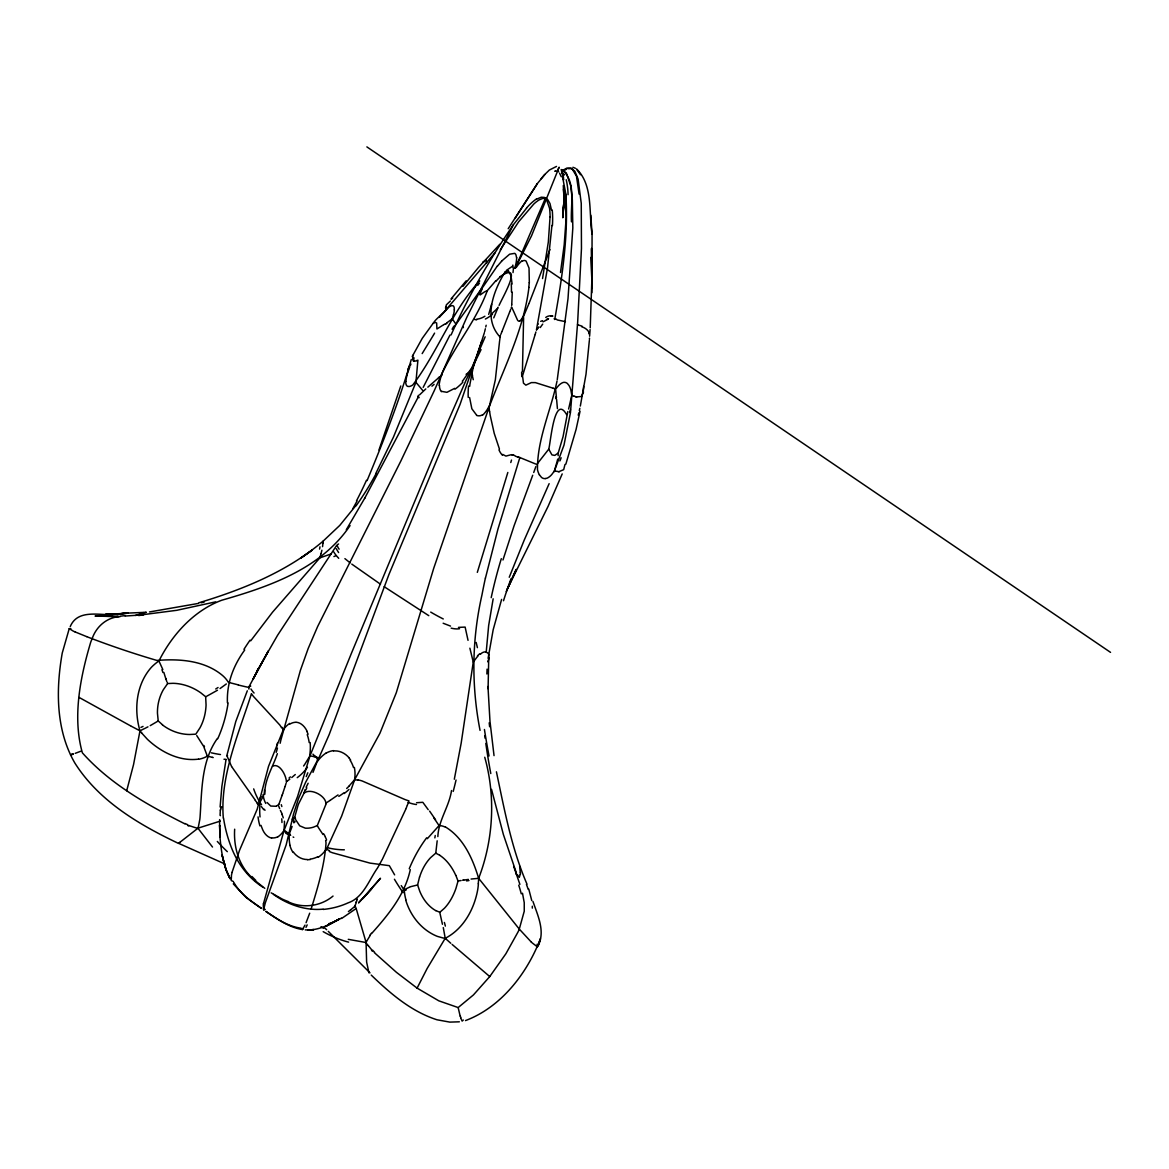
<?xml version="1.0" encoding="UTF-8"?>
<svg xmlns="http://www.w3.org/2000/svg" width="1169" height="1169" viewBox="0 0 1169 1169"><rect width="100%" height="100%" fill="white"/><g stroke="black" fill="none" stroke-linecap="round" stroke-linejoin="round"><path stroke-width="1.5" d="M550.058 216.864L548.334 241.983L542.548 278.558M591.938 288.1L592.069 234.151L590.798 215.198M563.896 201.506L563.648 188.852L564.101 202.471L563.648 189.32M219.64 819.601L219.626 826.162M408.025 370.778L408.083 369.302M532.319 908.123L532.304 906.209M564.992 464.473L563.677 469.66L559.279 471.516M558.256 452.929L563.063 436.607L567.813 411.561M311.071 909.263C317.69 887.724 324.558 865.425 326.019 843.024A27.165 20.297 -42 0 0 325.64 840.569M512.256 292.118L511.788 304.086M405.731 381.415L405.833 383.461A4.983 2.893 -83.1 0 0 407.689 386.398L409.208 386.515A21.378 12.494 -84.4 0 0 412.789 384.952C437.338 352.6 451.263 312.342 478.91 281.685M562.26 170.586L566.95 168.058L570.867 168.044L574.87 171.302L578.1 179.12L581.256 203.348L581.461 248.529L577.632 322.673L570.472 412.54L563.999 445.097L554.135 471.677M304.992 925.117L302.493 929.56L302.903 928.434M419.598 877.028A57.033 43.209 79 0 1 430.587 857.651L435.774 853.151L437.177 840.803M563.838 201.653L564.218 187.683M486.888 673.987L487.078 669.136M551.943 225.427L547.501 267.979L536.425 330.009M499.631 340.544L500.42 335.415M234.662 829.201C233.537 846.561 238.505 864.885 251.408 877.115M520.22 874.28L519.299 877.32L517.078 874.397M571.48 221.862C570.311 205.51 576.565 181.531 562.245 170.09L566.322 172.851L570.735 185.871L572.328 199.826L572.825 227.94L568.002 298.709L557.262 379.647M454.273 309.843L454.288 308.338A4.457 2.221 -79.6 0 0 452.871 305.708L451.643 305.708A20.881 10.448 -79.3 0 0 448.794 307.199L440.275 316.273M486.187 652.36L488.642 625.634L493.157 598.791M486.187 652.346A3.96 2.44 -15.9 0 1 487.663 652.916L488.613 654.187A11.179 6.926 -17.8 0 1 488.803 654.845L488.087 688.702L487.97 686.524L489.986 721.39L494.034 755.627M589.6 336.204L590.097 329.585M589.497 338.104L589.424 339.39M529.323 282.723L529.031 268.096L526.123 261.111A3.463 2.996 61.4 0 0 523.99 260.497L521.798 261.228M480.05 730.391C471.312 685.604 471.808 639.589 481.935 595.079A509.363 319.955 84.5 0 1 485.398 578.071M511.759 304.495L511.686 305.504M589.351 340.486L586.005 374.226L580.335 406.038M220.108 807.005L221.876 786.342L226.012 759.66M564.159 198.745L562.727 217.697L564.13 198.701L562.903 217.463L564.043 199.11L563.283 185.535M558.183 455.662L558.081 453.134L554.807 455.384L551.943 454.902L548.758 449.159L536.513 464.751M590.213 327.831L591.806 281.408M499.572 341.173L495.349 379.779L489.358 406.432L433.714 568.295L396.291 692.735L379.925 733.27L354.718 779.562L341.655 816.094L326.253 849.848M451.526 790.536C449.144 806.683 438.507 820.302 437.849 836.58M484.74 757.249C495.831 796.6 493.406 840.175 478.647 878.328A50.442 34.427 87.4 0 1 478.253 883.72M478.413 883.749L478.165 886.336A40.988 28.436 87.2 0 1 477.624 890.164C474.117 909.146 463.728 928.186 446.397 937.699A63.199 42.376 -89.7 0 1 445.214 938.298L427.182 968.429L417.099 988.126L438.843 1000.839L458.16 1007.561L473.43 994.936L489.753 976.568L505.87 953.787L517.794 932.38A106.963 76.365 85.5 0 0 519.387 929.165M531.15 941.863A59.473 29.839 30.9 0 0 532.29 942.974L537.419 946.846L537.068 944.304M323.053 543.03L323.155 541.115C287.545 571.407 243.225 589.424 198.891 602.78M322.995 542.84L322.556 546.654M120.232 616.604C107.066 617.086 96.223 626.555 92.132 638.727A106.963 95.098 51.2 0 0 90.744 642.102C80.266 677.129 72.288 717.255 82.371 752.836C110.324 784.253 147.805 805.163 184.892 823.853M293.39 821.705L293.653 819.454M513.016 272.582L513.425 268.578M528.929 287.428C523.873 329.22 504.16 367.504 489.358 406.432M247.302 690.791L235.773 721.536L226.844 755.583L231.579 766.499M548.729 449.057C550.584 443.84 554.194 392.828 566.629 414.615M408.142 368.776L409.793 365.064M488.101 658.308L493.172 629.77L501.618 599.39M227.429 702.803C226.596 683.397 233.274 665.76 244.73 649.964M504.862 272.304C493.713 290.686 482.739 318.289 499.85 336.774M323.141 541.115L339.784 525.392L355.917 505.505M435.876 910.695A46.263 34.734 -86.2 0 1 419.744 891.216L417.611 884.962L419.525 876.984M560.506 272.465L564.203 244.73L566.147 218.15L565.679 193.206L562.786 178.068L563.326 179.661M479.845 294.033L480.006 294.88A4.691 1.403 -70.9 0 0 480.357 294.836L483.951 292.279A40.667 20.56 71.3 0 1 485.237 291.534L487.341 290.57L495.7 280.881M443.709 324.69L436.928 328.986L436.651 323.024L435.321 322.41L433.056 323.375L434.766 321.124A30.73 29.59 53.9 0 1 436.49 319.195L444.074 311.933L494.955 252.84M469.88 648.181L473.255 662.122L461.171 743.192L454.317 779.226M264.866 909.365L263.61 909.687L265.305 902.848L286.171 844.88L293.594 813.843L298.577 798.369L305.65 782.251L319.239 757.161L329.19 734.527L388.897 574.593L460.075 404.342L480.81 343.876M539.377 474.819A21.729 20.019 22.8 0 1 537.477 469.69C537.112 439.456 550.92 410.451 557.029 381.021M357.027 899.633L356.472 901.957M554.72 319.517C562.026 278.207 568.572 236.196 565.854 194.142M263.522 903.476L284.023 830.487L297.569 796.513L310.019 755.773L351.416 653.296L448.677 419.919L466.139 380.057L481.058 349.633M304.086 792.67L305.094 789.586M375.775 473.518L393.398 437.206L415.93 382.336L417.903 360.125L416.778 360.666M264.53 790.609L264.121 794.496M455.837 875.333L458.043 881.061L455.968 888.338A53.029 33.433 -87.3 0 1 444.425 908.255L439.822 912.288L435.905 910.607M583.536 391.995L581.358 396.51L576.682 396.919M264.881 794.204C264.179 780.293 272.874 767.244 277.36 753.684M526.576 208.184L513.41 224.682L466.826 317.267L434.298 390.621L400.777 461.156L317.661 626.496L308.207 648.444L300.418 670.305L280.838 740.196A30.599 1.125 -77.2 0 1 280.165 743.25M569.566 404.912L571.773 395.312L570.896 390.183A20.881 19.186 6 0 0 569.011 385.492L567.36 383.476A4.369 3.989 6.3 0 0 563.341 382.424L562.201 382.862A14.335 13.049 3.8 0 0 558.227 386.004L555.626 389.102L556.444 397.986M569.508 405.205L568.602 409.018M411.269 359.555C399.374 400.762 383.549 441.034 367.066 480.634M515.5 266.59L515.149 268.139M557.715 459.096L556.853 462.354M580.043 411.254L576.083 429.403L565.84 464.181M232.047 872.366L239.557 850.258L257.224 809.153L268.519 766.382L282.898 730.742M485.442 578.114L497.979 528.987L519.854 457.532L518.101 456.816M484.404 332.624L473.021 368.235L469.923 384.338A51.202 43.794 63.6 0 0 469.733 386.267M579.313 410.582L579.839 408.302M486.172 325.23L485.763 326.969M578.246 415.185L578.787 412.876M485.354 328.781L484.653 331.631M488.686 314.403L491.564 304.291M220.327 810.234L220.064 815.202A2.864 2.148 -36.5 0 0 220.43 815.67M250.707 640.831L272.538 612.191L319.882 557.861L320.905 554.033M453.44 314.768L452.257 318.83L446.5 323.082M217.361 738.501C201.229 761.297 201.93 790.054 200.074 816.97A69.862 58.465 59.1 0 1 199.826 819.352L198.511 826.147A42.888 34.909 63.1 0 1 197.956 828.222L179.178 842.864M406.651 375.717L409.793 366.788M493.756 317.866L498.169 307.169M325.8 804.506C327.335 796.776 310.881 787.307 304.013 793.196A5.465 5.231 -29.8 0 1 304.013 792.655M488.16 661.435L488.759 658.775A21.51 13.823 -25.9 0 0 488.92 657.577M321.051 553.536L321.358 552.396A20.969 6.137 -78.5 0 0 321.913 550.204M326.326 802.869L329.936 800.502M535.884 331.967L535.154 334.509M556.678 462.953L554.413 470.975L551.856 474.409A16.088 15.051 26.3 0 1 547.326 478.092L545.675 478.516M534.993 335.035L522.528 375.907L523.478 383.169L525.86 385.156L531.34 382.599L535.373 382.614L553.2 388.24M220.517 809.547L221.277 807.37M507.828 472.466L477.317 572.372M510.78 462.529L511.511 460.075M502.962 559.98L514.039 525.889L532.713 475.242M286.42 782.266C286.507 775.763 279.537 762.495 272.523 766.236M226.815 755.685L227.546 755.671M463.304 1020.011L462.135 1021.107L460.615 1017.717M286.098 783.288L285.075 786.489M126.705 790.741L133.558 764.555L139.988 730.815A63.141 57.383 42.2 0 1 139.476 729.076C133.953 708.502 136.525 684.537 150.786 667.996A40.857 36.575 47.7 0 1 153.256 665.482L155.009 663.934A50.457 45.167 46.8 0 1 158.926 660.996C172.077 634.709 193.981 610.481 221.789 600.223C269.63 586.517 320.905 568.806 350.072 525.582M538.427 944.859L540.414 938.736C527.073 973.499 501.121 1007.196 465.51 1020.581M413.373 354.397L422.257 338.352L432.837 323.711M356.267 902.629L354.602 906.662M285.002 786.693L282.84 793.123M325.727 804.754L317.296 825.562L313.394 827.184A24.213 22.883 61.1 0 1 305.314 828.163L299.702 825.811L295.669 819.732A19.172 19.157 0 0 1 295.509 819.264L294.968 816.181L297.949 805.704A78.791 56.901 -31.3 0 1 298.606 803.877L303.955 793.283M378.961 450.021L400.792 385.975M293.93 818.329L294.442 817.204M481.117 342.941L481.745 341.114M278.996 804.024L282.197 794.993M537.755 946.554C545.748 931.722 537.813 915.751 532.962 901.445M70.841 628.615L69.249 628.615L62.249 653.018C55.834 689.505 55.747 730.04 74.816 762.962C98.751 800.94 138.833 824.569 178.462 843.39M309.697 913.194L306.073 922.692M535.855 466.592L533.722 472.481M515.178 268.256L545.485 198.087M509.246 577.267L524.15 540.283L549.138 483.659M549.956 249.538L529.016 303.443M511.189 308.119L511.584 307.038L513.264 310.589A40.667 29.503 34.6 0 1 514.331 312.956L517.531 320.116A4.691 4.091 -25.2 0 0 518.174 320.832L518.495 321.037A1.49 1.301 -25.6 0 0 519.474 321.197L519.694 321.11M278.865 804.345L276.395 806.201M510.707 309.361L509.903 311.422M407.309 805.295L408.975 800.926A71.996 54.49 12 0 1 404.591 799.377L362.185 780.98A31.987 31.329 74.3 0 0 360.68 780.512L358.182 779.898M501.983 331.485L509.713 311.875M501.779 331.996L500.873 334.29M407.09 805.865L405.95 808.743M562.201 473.927L548.144 506.235L507.434 588.767L516.23 569.391L506.279 591.514M289.211 834.023L291.622 827.798A27.267 1.68 -65.5 0 0 292.104 826.468M405.731 809.313L382.628 858.704M410.29 869.634C404.883 894.782 388.4 914.713 371.596 933.549M251.408 693.831C238.724 733.562 219.889 776.172 223.308 818.008M410.334 365.459L410.962 364.012M528.739 304.101L523.42 316.624A28.582 26.083 -3.6 0 1 523.595 318.275L522.441 371.508M531.121 941.878L519.284 929.077L524.253 911.206L524.238 902.643L522.499 893.218M412.219 356.545C414.717 351.606 411.123 358.971 413.475 360.783M485.164 336.818L471.984 367.534L463.406 379.896A51.319 39.761 78.6 0 1 462.296 381.211M306.117 787.292L308.134 783.274M441.809 374.109C455.209 345.133 476.324 320.686 487.341 290.57M418.648 396.233L364.611 498.447M423.178 387.363L449.948 335.094M499.105 305.387C501.779 298.621 524.793 260.146 499.952 276.717M263.595 795.68L262.967 796.805M336.424 545.733L277.564 635.293L257.282 670.641L258.393 668.566L252.855 679.496L268.329 650.987L248.895 686.904L248.895 689.111M357.013 501.092L352.965 508.471M258.963 804.111L261.593 799.231A27.238 1.344 -64.9 0 1 262.484 797.638L262.777 797.112M382.409 859.127L379.925 863.672M69.249 628.615L73.121 631.026A55.82 21.393 13.4 0 0 75.137 631.976M497.541 308.353L492.149 313.409M379.706 864.081L377.719 867.617M377.499 867.997C368.717 880.52 363.311 897.66 348.114 902.848A99.672 85.059 54.5 0 1 323.141 909.424M364.991 497.76L346.287 529.762M434.59 333.121L433.567 334.875M310.019 755.773L304.919 764.088A28.494 18.572 -40.2 0 1 303.589 765.987M70.242 626.569C78.805 606.302 105.736 617.831 121.532 613.827L105.356 614.383L126.457 613.33L110.807 614.485L124.352 613.447M433.421 335.152L422.17 353.593M515.076 218.34L536.98 184.249M508.194 228.729L537.185 183.825M481.935 288.436L497.351 265.962M317.457 760.829L313.862 770.166A28.436 2.148 -67.6 0 1 312.985 772.373M474.935 287.369L476.718 284.622M500.274 249.815L518.641 221.803L533.751 204.093A54.11 42.61 65.8 0 1 538.997 199.972L542.737 198.423L545.85 198.525A5.231 4.121 66.5 0 1 547.866 199.841L549.985 203.523L551.447 209.967M455.019 325.669L481.058 289.357M515.208 268.285L531.544 235.802L559.147 167.196L557.54 170.353L558.694 171.872M538.324 327.656L538.865 326.867M538.091 327.992L537.17 329.278M473.255 662.122L476.572 657.665A20.297 16.921 -13.9 0 1 477.873 656.218M513.41 224.682C489.636 259.328 467.921 296.911 451.102 334.904M370.325 935.229L367.008 940.68A42.625 32.688 71.7 0 0 366.072 942.492L366.628 962.102L368.951 972.856M515.281 268.227L516.172 267.043M427.328 838.684L439.047 825.592A26.054 18.061 84.2 0 1 445.521 827.257M482.899 262.309L483.513 261.564M462.909 286.361L478.589 267.365L499.835 244.248M439.486 317.267L440.114 316.478M537.053 183.971L544.666 174.649M451.219 298.694L466.183 280.838M248.997 686.714L250.736 686.115M354.718 779.562L348.786 786.372M362.916 898.61L380.509 878.255L358.664 902.877M162.447 724.897A46.351 43.18 58.1 0 0 189.524 734.497L195.808 734.176L200.016 727.776A57.033 48.791 60.6 0 0 206.065 704.995L205.656 696.739L200.761 692.808A46.789 39.395 42 0 0 173.041 683.31L167.635 683.558L163.295 689.783A53.087 48.528 34.2 0 0 157.45 713.163L158.224 720.966L162.52 724.795M541.145 178.711L544.769 174.502M419.627 394.815L425.794 388.926M371.596 889.083L358.678 902.6M501.501 261.213L509.626 254.199L514.711 253.352A3.361 2.543 80.2 0 1 515.953 254.886L516.596 257.691M439.471 376.754L438.083 378.157A65.099 31.242 -78.7 0 1 437.118 379.092L427.854 387.158M544.798 174.473L549.401 170.002L556.517 166.436M471.019 370.719L470.698 371.055A22.299 15.811 76.7 0 1 469.178 372.37A42.902 30.54 75.7 0 1 468.374 372.911L466.095 374.314M506.411 270.375L512.256 266.43M369.988 972.856L328.27 931.357M264.837 909.336L264.267 909.745A2.002 0.964 -56.5 0 1 263.566 909.803L263.288 904.879A51.29 26.872 -51.5 0 1 263.42 903.52M291.768 777.531L295.275 774.536M289.81 779.182L287.15 781.155M350.495 909.993L354.923 906.311M543.03 321.826L547.969 319.283M348.274 939.335L366.116 942.535L356.18 908.518L341.626 918.469M450.401 301.017L446.412 304.773L445.535 307.768M226.333 683.953L220.05 688.541M348.406 911.586L350.963 909.614M333.033 896.068C320.744 906.384 302.859 908.708 288.305 901.869M454.668 388.371L446.938 392.316L441.59 391.367M330.082 800.4L338.046 794.92M224.945 863.993L178.579 843.317L180.216 842.25M439.763 912.39L442.437 924.27M505.329 271.763L506.688 271.661M480.371 654.187L480.766 653.939A5.348 4.062 -15.7 0 1 486.362 651.878M217.478 690.236L207.571 695.774M564.905 170.148L566.41 169.257M537.039 198.964L541.232 197.225L544.33 197.429A5.173 4.048 67.4 0 1 546.288 198.803L549.562 208.36A61.124 47.651 67.4 0 1 550.088 216.879M445.331 323.784L443.928 324.573M158.224 720.966L150.231 725.642M339.185 919.024C328.971 925.176 317.486 930.816 305.226 929.866M71.996 754.034L70.564 754.94L73.282 754.049M147.952 726.84L145.833 727.922M206.679 696.227L205.715 696.709M144.898 728.375L139.988 730.815L131.323 726.27M409.72 887.066L403.992 889.814L401.245 885.605M338.572 543.98L337.11 544.886A23.482 9.001 24.8 0 0 339.112 549.152M410.436 886.73L417.611 884.962M540.692 321.358L542.445 320.657M220.327 821.091L197.912 828.193L212.51 847.043M135.546 615.449L138.497 614.397M75.211 753.333L80.982 751.185M233.23 881.455L231.243 880.52L231.477 875.157A64.28 55.118 8 0 1 232.12 872.381M331.207 553.931L319.882 557.861M546.507 319.356L548.553 318.728M139.827 613.988L146.359 612.293L143.67 612.41M215.666 601.86L176.694 610.32L139.783 615.069A28.801 2.002 -11.8 0 1 139.126 615.113L125.156 616.034M201.243 602.78L204.122 602.093M276.089 806.274L270.726 806.04L267.087 802.489M567.842 168.657L571.685 168.614M117.075 614.675L119.72 614.12M198.423 603.423L149.5 611.942M86.857 636.71C109.871 645.58 133.251 653.5 156.909 660.441C179.12 658.658 204.122 660.251 222.242 675.244A26.025 23.161 48.4 0 1 228.408 682.345L238.242 684.859M463.143 880.213L468.374 879.409M461.127 880.535L458.058 880.973M138.702 615.566L143.612 614.836M167.62 683.5L167.342 682.842M198.496 759.134C180.084 761.56 162.038 752.617 148.682 740.488A45.503 40.886 50.2 0 1 147.206 739.086L142.004 733.372M310.34 859.536L307.505 859.756M471.078 879.044L478.647 878.328L519.284 929.077M459.344 1021.808L449.86 1022.115L436.972 1019.777C411.269 1011.536 390.344 993.533 371.245 975.092M323.082 909.161C305.387 910.841 287.793 904.616 273.488 894.402M128.225 613.082L143.29 612.424M333.56 750.966L334.962 750.893A16.936 13.809 48 0 1 349.297 758.082M458.467 627.373L465.13 627.095L468.038 640.349M112.385 616.355L95.069 616.063L118.873 616.647M558.3 471.516L554.793 471.063M511.452 454.668L505.914 456.085L502.655 454.405M226.128 759.382L223.98 759.222M416.559 802.738L422.813 802.299L428.205 809.664M271.573 837.837L272.085 837.91A22.079 15.182 74.5 0 0 277.696 836.814M302.523 929.574C288.86 927.397 277.243 919.112 266.035 911.513M476.587 319.897L474.424 319.4M557.029 319.897L565.431 321.65M212.334 757.337L207.351 756.153A32.221 28.684 52.2 0 1 198.54 759.28M301.149 928.201C287.866 926.476 276.673 918.688 265.845 911.352M575.849 396.715L574.169 396.189M577.501 324.719L582.104 326.195M513.103 454.989L514.608 455.472M450.533 626.102L443.153 623.238M573.877 396.086L573.351 395.911M554.676 388.766L553.258 388.254M435.774 853.151L439.763 855.27M572.883 167.299L575.382 168.248M188.823 825.519L194.463 827.374A45.898 35.728 43.8 0 0 197.912 828.31M86.696 636.637L75.196 631.961M535.534 463.947L519.854 457.532M318.553 757.965L316.317 757.015A45.065 43.238 76.9 0 0 315.396 756.679M445.564 827.038C463.582 837.998 472.758 858.806 478.647 878.328M130.811 725.993L79.141 697.455M290.672 835.338L289.766 834.841M476.645 415.2L471.852 408.77L469.602 397.504M428.789 615.668L384.163 586.692M323.594 928.303L320.993 926.725M261.286 908.284L245.987 897.368L233.274 883.852M366.876 146.885L1110.55 652.375M261.535 908.415C250.911 901.299 240.04 893.671 233.698 882.215M380.48 584.193L351.781 564.101M271.164 892.838L282.138 899.034A95.171 88.362 -54.1 0 0 288.407 901.62M577.004 169.359C593.297 185.739 588.694 213.269 592.069 234.151M417.099 988.126L396.437 972.33L374.401 952.677M262.66 887.037C247.872 877.583 237.161 862.868 231.024 846.59A99.672 71.119 79.3 0 1 223.513 817.979M508.53 271.31L510.97 275.606L512.11 284.067M264.793 888.338L255.266 880.768M350.13 562.844L344.899 558.636M571.992 168.643L576.463 176.095L579.079 194.054M489.753 976.568L452.111 944.42M450.766 943.251L446.383 939.35M445.915 938.926L445.214 938.283A60.32 42.917 89.2 0 1 442.89 937.933L437.498 936.413A45.649 32.352 87.5 0 1 436.081 935.843C421.132 929.399 410.246 915.429 405.716 899.998M324.383 927.543L326.619 929.706M576.492 169.023L580.496 174.722M312.956 754.151L314.388 755.7A46.599 37.54 -74.8 0 1 314.972 756.343M371.742 949.871L368.162 945.443M561.968 172.588L564.159 175.072L562.231 172.851M415.93 382.336L422.623 390.329M338.601 552.557L336.204 548.656M317.325 825.811L318.07 826.848A18.646 10.872 5.8 0 1 318.1 827.141L323.039 834.549M263.77 809.693L261.388 806.581M349.239 758.126L350.627 760.055M255.31 800.21L231.754 766.776M452.257 318.83L455.925 324.105M293.477 852.128L294.34 853.312A15.825 13.312 46.5 0 0 307.462 859.522M433.801 817.803L439.047 825.592M196.743 735.564L203.362 745.968M394.625 874.865L389.335 865.674L370.032 863.117L332.756 852.844A26.054 15.898 27.1 0 1 329.293 851.485M539.406 474.804L541.481 477.376A4.895 4.559 22.3 0 0 545.689 478.559M281.627 727.863L280.692 726.314A31.68 24.344 -70.6 0 0 279.712 724.912L253.717 696.724A71.996 50.457 2.6 0 1 251.467 693.816M158.94 661.026L162.842 669.545M282.24 814.135L280.399 810.453M561.31 176.811L559.6 173.231M418.444 397.27L418.794 397.606A12.464 2.309 -32.8 0 0 419.145 397.65M229.869 878.284C223.104 865.571 221.233 850.988 219.947 836.843L219.611 825.329L219.947 836.843M306.833 731.326L308.105 734.234M355.844 907.729L356.18 908.518M203.947 747.196L207.351 756.153M516.289 872.702L503.371 834.461L491.535 789.382M278.529 805.719L279.669 808.627M499.441 449.071L494.224 433.363L490.147 415.141A63.477 58.129 2.5 0 1 489.884 413.373L489.65 411.371M496.416 771.818C504.438 809.708 511.525 848.416 526.985 884.129M166.904 681.746L166.086 679.54M561.149 169.505L563.765 179.705M513.673 866.375L519.898 884.363M512.84 265.071L513.118 267.818M528.768 889.098L531.763 900.583M165.735 678.517L163.85 672.409M562.523 172.88L563.531 177.688M260.979 825.372L262.674 829.727A15.665 10.755 80.6 0 0 271.573 838.071M588.869 333.18L589.088 333.969M486.187 260.994L486.596 262.937M286.595 781.155L286.61 781.243A5.421 4.647 -42.3 0 0 287.092 781.038M222.227 855.723L226.172 870.101L230.176 878.84L225.909 869.444L222.037 854.977M460.177 1016.182L458.219 1007.839M473.255 379.706L472.334 375.614M443.285 927.587L445.214 938.283M445.798 309.259L445.594 308.221M519.664 866.156L520.22 872.556M489.621 726.738L489.197 722.822M556.605 399.418L557.423 408.639M591.032 257.326L591.792 278.631M591.748 275.884L591.529 248.427L591.865 292.718M325.99 849.644A44.831 36.677 43.9 0 1 318.304 857.228M329.556 850.681A14.16 9.44 27.6 0 1 326.721 849.205M317.91 856.687A32.031 26.039 36.9 0 1 310.194 859.157M292.995 852.406A22.343 19.099 49 0 1 289.897 845.377M290 845.333A38.65 30.803 52.8 0 1 289.327 834.052M289.327 834.593A13.078 7.321 72.1 0 1 285.66 833.088M307.184 924.884A64.28 31.095 89.9 0 1 306 927.338M341.421 918.089A80.252 65.902 70.3 0 1 328.781 923.685M354.689 906.793A6.283 1.271 76.3 0 1 355.551 906.282M356.224 901.708A30.16 17.433 75.7 0 1 356.019 902.38M356.998 898.815A5.231 4.135 45.3 0 1 356.94 899.604M368.074 945.604A46.073 28.261 72.6 0 1 365.999 942.682M370.091 934.952A69.307 51.933 75.3 0 1 371.391 933.286M405.935 899.882A32.177 22.328 85.5 0 1 404.269 889.814M403.057 892.663A54.198 9.133 61.8 0 1 394.435 879.249M348.596 942.141A124.966 83.32 60.5 0 1 323.185 931.664M460.791 1017.644A34.106 22.532 79.4 0 1 460.338 1016.109M489.037 406.257A37.13 33.17 45.4 0 1 482.885 414.966M489.446 411.386A59.809 54.622 7.5 0 1 489.197 406.417M482.592 414.644A7.248 6.473 49.8 0 1 476.601 415.433M468.228 397.431A75.532 67.802 56.1 0 1 468.564 386.018M472.787 367.914A25.002 16.907 83.2 0 1 470.873 370.441M515.178 456.085A18.646 2.791 23.7 0 1 518.291 457.313M511.774 454.931A7.087 1.885 26.8 0 1 513.381 455.326M502.422 455.223A25.543 12.888 -87.4 0 1 498.973 449.904M443.27 618.956A75.737 28.041 31 0 1 430.718 612.103M459.563 628.732A23.322 12.596 33.8 0 1 451.161 628.148M477.405 647.641A93.608 14.7 76.1 0 1 476.178 642.439M477.449 655.882A17.038 15.752 10.3 0 1 479.948 653.676M491.199 597.651A379.501 251.905 84.4 0 1 501.311 558.68M583.652 386.413A33.097 26.215 -79.3 0 1 583.112 391.936M537.039 329.337A1.885 1.301 -51.4 0 1 536.732 329.731M540.268 327.525A13.034 2.031 -55.5 0 1 542.723 324.12M545.748 317.457A20.078 10.433 35.2 0 1 552.44 315.747M554.091 318.786A38.913 13.502 20.4 0 1 556.473 319.152M566.234 179.748A77.052 58.961 47.1 0 1 568.061 194.697M552.25 210.04A90.481 70.973 66.6 0 1 552.426 225.573M581.753 326.779A16.702 13.107 -23.4 0 1 589.337 332.96M285.747 832.401A43.355 21.276 63.8 0 1 284.491 831.364M265.042 810.263A149.734 127.655 -73.6 0 1 264.223 809.211M261.578 804.783A72.902 64.397 -58 0 1 253.688 788.885M255.704 880.257A96.808 87.017 -69.1 0 1 251.963 876.502M315.089 756.153A14.233 11.281 -78.4 0 1 317.939 760.493M317.705 761.063A45.927 38.153 61.5 0 1 325.903 753.143M277.784 836.946A38.665 26.872 70.5 0 0 283.994 830.443L284.476 822.947A27.208 18.193 -42.6 0 0 284.403 821.222M289.927 834.052A16.571 10.623 38.3 0 1 284.345 830.195M259.913 825.869A32.396 20.91 78.7 0 1 258.057 816.883M260.015 816.97A44.802 26.405 78.5 0 1 259.942 804.652M258.977 804.9A14.16 6.853 78.1 0 1 257.063 803.439M221.423 807.531A5.304 3.083 79.7 0 1 221.701 806.873M220.43 810.278A30.16 23.658 40.9 0 1 220.605 809.591M220.473 754.546A56.726 19.055 17.9 0 1 211.311 752.821M213.211 757.57A45.036 21.115 22.2 0 1 212.349 757.395M227.327 851.675A124.966 77.037 52 0 1 217.317 841.446M73.326 754.18A36.078 2.806 -24 0 1 72.507 754.473M472.291 371.318A25.104 21.159 52.3 0 1 472.378 367.65M462.909 382.131A74.538 56.989 81 0 1 455.048 389.16M441.414 391.659A7.248 5.29 87.6 0 1 439.515 385.405M439.076 385.273A37.13 25.718 86.7 0 1 441.897 374.182M441.999 374.796A56.054 29.473 -83.4 0 1 439.602 377.397M335.664 555.801A94.426 61.767 16.5 0 1 333.925 556.561M338.732 558.3A79.185 27.749 14.7 0 1 333.764 551.9M431.946 386.165A172.822 23.088 -30.5 0 1 434.094 384.382M418.356 397.314A25.104 4.968 -24.5 0 1 418.502 395.254M376.067 473.693A379.501 332.23 42 0 1 356.15 505.695M319.97 546.829A16.921 4.442 -80.2 0 1 319.575 549.094M526.488 208.082A85.147 66.998 64.6 0 1 536.849 198.642M537.725 324.397A16.22 5.304 -41.9 0 1 538.193 323.988M550.804 316.141A40.93 5.1 -25.8 0 1 552.805 316.127M479.465 281.247A7.905 3.478 -54.6 0 1 479.772 280.955M477.785 285.338A16.454 7.394 -54.9 0 1 479.436 283.161M483.279 262.426A16.702 3.229 -66.4 0 1 486.45 260.395M344.344 849.819A72.902 64.763 -30.4 0 1 327.758 847.803M293.755 837.325A101.557 63.988 38 0 1 293.112 836.989M472.51 375.6A27.062 22.343 54.6 0 1 471.969 371.859M310.033 755.978A14.013 12.844 48.9 0 1 315.206 757.205M310.18 742.534A45.912 34.5 75.2 0 1 309.683 755.627M354.733 779.781A15.884 14.598 35.6 0 1 358.138 780.22M354.382 767.419A37.291 32.527 44.6 0 1 354.602 779.518M416.471 804.535A24.33 18.105 12.2 0 1 408.142 802.372M429.622 811.125A72.273 3.785 54.3 0 1 435.555 819.805M456.042 780.03A336.117 267.277 76 0 1 453.207 791.398M243.956 649.321A336.117 284.622 65.5 0 1 250.02 640.188M249.143 687.474A67.481 14.7 18 0 1 238.359 685.019M254.082 693.027A25.133 15.212 20.8 0 1 250.955 688.965M282.05 727.323A15.913 11.354 -79.7 0 1 283.526 730.216M282.781 730.581A37.306 25.382 81.6 0 1 289.664 723.436M526.445 884.436A122.789 95.551 84.9 0 1 528.213 889.375M520.424 872.6A27.895 22.489 59.1 0 1 520.41 874.339M516.596 874.719A28.83 17.243 67.2 0 1 515.763 872.965M518.729 885.167A103.398 66.531 85 0 1 521.286 893.847M120.129 616.238A122.438 107.665 42.5 0 1 125.068 615.654M138.497 614.733A29.313 10.506 -20.2 0 1 139.798 614.324M119.676 613.9A103.778 92.526 65.8 0 1 128.195 612.848M559.25 471.823A13.619 12.187 -46.3 0 1 558.402 471.808M503.503 600.749A458.555 319.897 83.8 0 1 511.028 578.728M521.783 376.637A90.977 40.082 -73.2 0 1 521.652 372.195M523.04 316.521A16.41 13.94 -27.5 0 1 519.767 321.168M576.609 397.124A20.954 18.441 -49.2 0 1 575.908 396.934M481.087 289.517A28.655 12.727 -76.5 0 1 481.949 288.582M480.035 294.106A16.41 4.121 -70.8 0 1 482.096 288.977M452.111 329.263A90.977 29.649 -38.5 0 1 453.879 326.151M463.216 326.852A49.668 19.055 27.6 0 1 463.362 327.641M366.467 480.284A458.555 400.631 51.1 0 1 356.516 500.77M409.018 368.045A13.619 3.171 -66.3 0 1 409.121 367.504M446.237 307.096A20.954 5.041 -63.6 0 1 446.251 306.716M451.161 299.279A34.544 6.415 -42.6 0 1 452.724 298.051M374.562 952.238A78.031 49.419 73.9 0 1 372.677 950.265M372.312 951.142A47.081 29.926 74 0 1 371.552 950.324M490.79 773.527A484.609 346.477 85.9 0 1 485.807 743.396M485.077 738.209A484.609 346.477 85.9 0 1 484.74 735.593M439.763 855.313A46.775 29.649 80.5 0 1 455.793 875.376M142.048 733.343A60.364 54.695 50.3 0 1 140.032 730.771M187.756 824.729A77.446 61.577 45.3 0 1 184.98 823.517M188.75 825.913A47.359 37.729 45.4 0 1 187.61 825.46M489.037 756.007A529.762 332.61 82.7 0 1 484.434 729.5M487.794 661.303A41.441 30.146 29.8 0 1 487.707 661.771M325.961 753.231A28.158 23.409 57 0 1 333.472 750.615M350.174 760.303A25.557 21.393 47.6 0 1 353.491 767.507M289.897 724.093A25.309 16.892 84 0 1 295.742 722.267M296.283 722.267A16.936 11.325 77.5 0 1 307.038 731.151M307.228 734.658A28.48 19.025 75.6 0 1 309.2 742.563M511.277 283.95A112.589 88.552 65.2 0 1 511.438 291.943M505.008 272.421A5.407 4.355 62.9 0 1 508.486 270.74M495.948 281.203A116.929 89.925 69.6 0 1 500.142 276.995M484.901 316.244A25.309 16.775 -64.7 0 1 476.718 319.181M492.47 314.3A51.217 35.45 -80.5 0 1 485.369 319.035M454.376 309.829A14.569 7.219 -80 0 1 453.484 314.797M257.209 802.782A26.507 9.323 67.2 0 1 255.295 800.502M282.723 793.59A78.791 3.492 -72.5 0 1 282.08 795.49M265.758 803.424A23.804 21.174 -69.6 0 1 263.083 794.569M409.238 868.757A153.3 112.034 82.9 0 1 426.67 837.778M228.101 702.978A153.3 135.472 52.4 0 1 217.755 738.72M405.921 381.401A16.322 9.688 -82.2 0 1 406.856 375.833M416.734 360.549A10.799 6.634 -77.9 0 1 413.417 361.046M516.391 267.219A33.945 29.415 65.8 0 1 521.695 261.096M529.221 282.693A145.424 125.331 59.7 0 1 528.826 287.399M497.468 266.108A135.575 101.981 80.3 0 1 501.589 261.345M516.698 257.721A33.945 26.624 80.8 0 1 515.266 266.459M561.091 457.722A28.611 18.836 52.5 0 1 559.863 460.951M570.501 409.647A30.73 22.489 -77.7 0 1 569.624 412.438M555.83 398.687A49.639 5.582 82.9 0 1 555.655 397.08M446.806 323.433A49.639 30.628 0.6 0 1 445.784 324.061M413.694 360.841A28.611 17.915 57.8 0 1 414.016 357.787M405.409 890.354A41.675 3.419 -32.7 0 1 406.169 889.96M435.233 835.499A42.201 9.016 -82.3 0 1 434.853 837.895M444.381 922.458A48.148 22.24 82.5 0 1 445.36 926.111M466.548 880.915A39.834 8.066 -13.7 0 1 468.974 880.549M463.669 879.965A43.253 2.674 -10.9 0 1 462.895 880.082M218.048 687.504A42.201 16.015 -27.9 0 1 215.724 688.994M203.859 745.486A41.675 31.154 -87.5 0 1 204.487 746.728M161.95 669.749A39.819 26.507 62.7 0 1 162.929 672.526M166.173 679.364A43.253 23.95 66.5 0 1 165.881 678.488M143.027 726.417A48.148 7.642 -19.1 0 1 140.938 727.381M325.114 836.712A30.336 21.992 -48.2 0 1 326.589 839.985M323.535 833.731A33.784 20.107 -73.1 0 1 324.938 835.893M292.688 819.864A41.383 13.736 -22.8 0 1 292.367 818.958M293.989 821.062A40.564 8.402 -49.3 0 1 293.916 822.874M293.887 822.362A34.018 5.684 -54.9 0 1 295.143 821.778M348.771 786.372A30.672 19.8 -27.2 0 1 346.682 788.461M348.947 789.47A31.431 18.909 -28.9 0 1 344.154 793.532M343.905 792.845A30.16 10.302 -33.2 0 1 338.82 796.367M307.812 772.782A31.592 2.338 -67.6 0 1 306.234 776.611M305.825 790.025A37.832 28.567 -79.9 0 1 306.819 787.789M307.447 767.302A31.578 20.677 -40.1 0 1 297.233 777.663M290.409 776.874A37.832 3.405 -40.2 0 1 289.006 778.057M281.846 806.537A41.383 14.16 -88.9 0 1 281.291 804.681M281.963 814.472A40.564 22.679 -63.4 0 1 283.263 817.862M281.714 818.811A34.047 20.311 -57 0 1 281.948 822.523M277.331 743.236A31.475 3.142 -77.1 0 1 276.644 746.202M277.462 747.97A30.16 11.792 -78.8 0 1 276.205 752.354M261.082 796.761A33.784 4.808 -41.8 0 1 260.073 798.149M264.413 790.156A19.157 2.426 77.6 0 1 264.457 790.069M312.342 550L300.886 558.051L312.342 550M339.302 918.966L325.742 926.389L339.302 918.966M555.07 171.171L555.991 171.054L555.07 171.171M313.716 929.618L308.002 929.983L313.716 929.618"/></g></svg>
